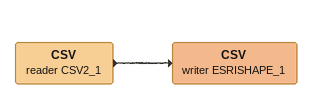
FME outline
CSV (reader CSV2_1)
    -> CSV (writer ESRISHAPE_1)
CSV (writer ESRISHAPE_1)
